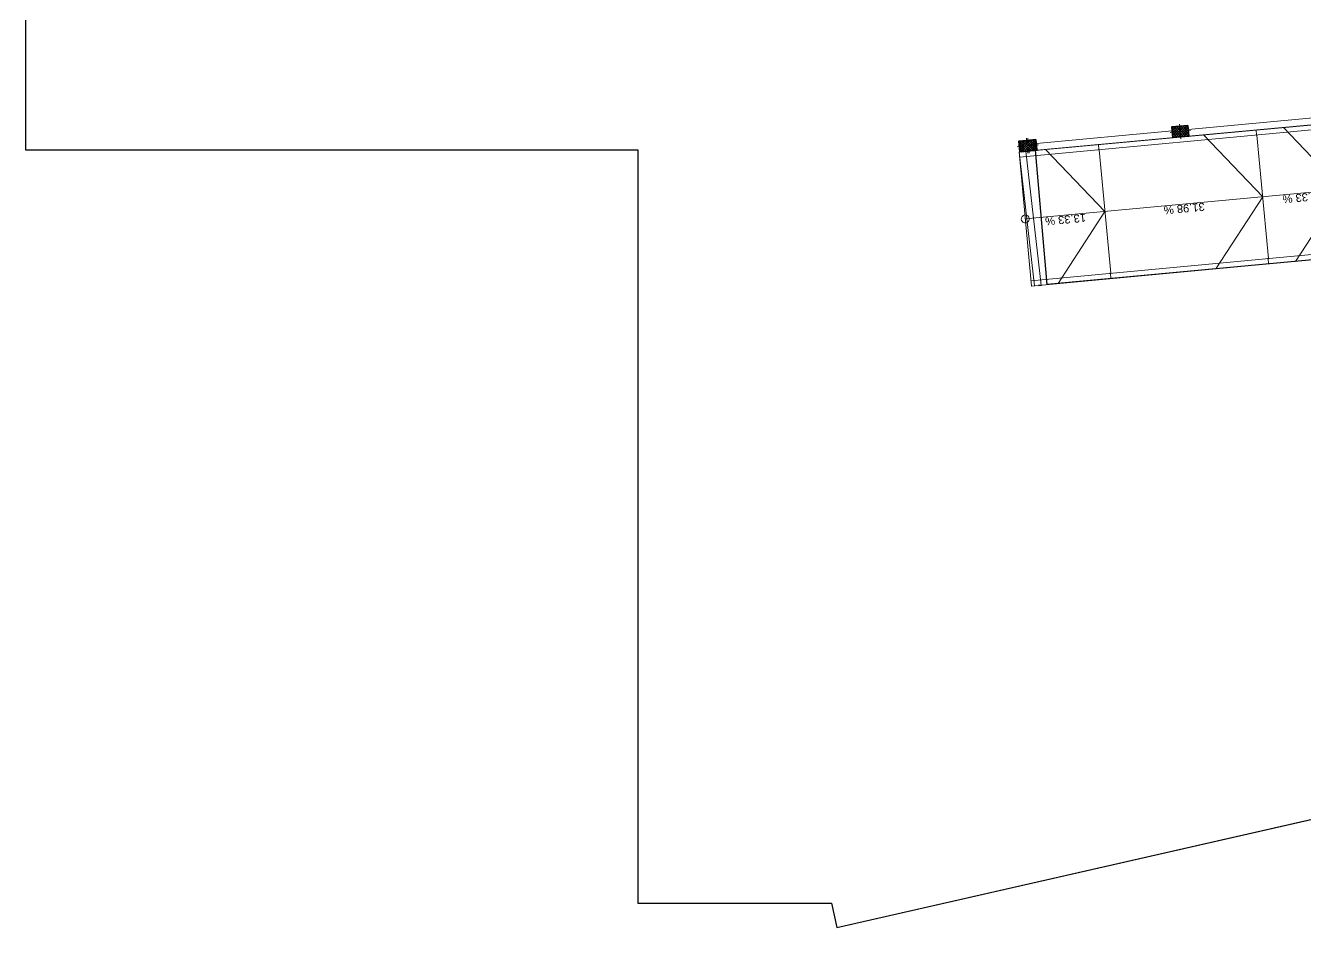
# Model space of a CAD drawing. Header units: millimetres. Extents: x -5491 to 122470, y -101890 to 30952.
# Drawn here: x 4150 to 52136, y -54048 to -20247 of the extents above; entities that cross this region are included whole.
import ezdxf
from ezdxf.enums import TextEntityAlignment as Align

# ---------------------------------------------------------------- set-up
doc = ezdxf.new("R2010")
doc.units = ezdxf.units.MM
doc.header["$MEASUREMENT"] = 0
doc.linetypes.add('Wipeout_Contour', pattern=[1000, 0, -1000])
for name, color, linetype in [('A - Muret', 7, 'Continuous'), ('A - Pllaka mbi bodrum', 7, 'Continuous'), ('A - Shtyllat', 7, 'Continuous')]:
    doc.layers.add(name, color=color, linetype=linetype)
for name, color, linetype, lineweight in [('A - Muret_Pen_No__7', 7, 'Continuous', 35), ('A - Pllaka mbi bodrum_Pen_No__42', 8, 'Continuous', 25), ('A - Rampa_Pen_No__2', 8, 'Continuous', 15), ('A - Shtyllat_Pen_No__1', 7, 'Continuous', 13), ('A - Shtyllat_Pen_No__7', 7, 'Continuous', 35)]:
    doc.layers.add(name, color=color, linetype=linetype, lineweight=lineweight)
doc.layers.add('A - Muret_Pen_No__82', color=7, linetype='Continuous', lineweight=20, true_color=0xaaaaaa)
doc.styles.add('GENERATED_STYLE_1', font='')
doc.styles.get('GENERATED_STYLE_1').set_extended_font_data('Arial')
pattern_1 = [(45, (0, 0), (-45.96194, 45.96194), []), (135, (0, 0), (45.96194, 45.96194), [])]

# ---------------------------------------------------------------- blocks, each defined once
blk = doc.blocks.new('Slab_5', base_point=(52202, -19051))
at = {"layer": 'A - Pllaka mbi bodrum_Pen_No__42', "color": 8, "linetype": 'Continuous', "lineweight": 25, "flags": 128}
blk.add_lwpolyline([(52202, -19051), (4150, -19050), (4150, -24901), (27100, -24901), (27100, -53141), (34367, -53141), (34572, -54048), (58272, -48655), (58121, -47975), (60180, -47516), (56977, -33242), (55470, -33580), (54395, -28800), (53758, -28901), (42448, -29954), (42022, -24921), (53287, -23873)], close=True, dxfattribs=at)
blk = doc.blocks.new('Slab_7', base_point=(4150, -19050))
at = {"layer": 'A - Pllaka mbi bodrum_Pen_No__42', "color": 8, "linetype": 'Continuous', "lineweight": 25, "flags": 128}
blk.add_lwpolyline([(4150, -19050), (4150, -24901), (27100, -24901), (27100, -53141), (34367, -53141), (34572, -54048), (55898, -49195), (55730, -48438), (52543, -34237), (55470, -33580), (54395, -28800), (53758, -28901), (42448, -29954), (42022, -24921), (53287, -23873), (52202, -19051)], close=True, dxfattribs=at)
blk = doc.blocks.new('Straight Ramp 25')
at = {"layer": 'A - Rampa_Pen_No__2', "color": 8, "linetype": 'Continuous', "lineweight": 15}
for p, q in [((0, -2525), (0, 2525)), ((0, 2525), (11941, 2525)), ((3000, 0), (1000, 2525)), ((2987, 2525), (2987, 2325)), ((8941, 0), (6941, 2525)), ((8927, 2525), (8927, 2325)), ((11941, 0), (9941, 2525)), ((11941, -2525), (11941, 2525)), ((0, 2325), (11941, 2325)), ((0, 2325), (11941, 2325)), ((3000, 2325), (3000, -2325)), ((8941, 2325), (8941, -2325)), ((0, 0), (11941, 0)), ((1000, -2525), (3000, 0)), ((6941, -2525), (8941, 0)), ((9941, -2525), (11941, 0)), ((0, -2325), (11941, -2325)), ((0, -2325), (11941, -2325)), ((2987, -2525), (2987, -2325)), ((8927, -2525), (8927, -2325)), ((0, -2525), (11941, -2525))]:
    blk.add_line(p, q, dxfattribs=at)
at = {"layer": 'A - Rampa_Pen_No__2', "color": 8, "linetype": 'Continuous', "lineweight": 15, "flags": 128}
blk.add_lwpolyline([(150, 0, 1), (-150, 0, 1)], format="xyb", close=True, dxfattribs=at)
at = {"layer": 'A - Rampa_Pen_No__2', "color": 8, "linetype": 'Continuous', "lineweight": 15}
for p in [(2973, 2325), (8914, 2325), (2973, -2325), (8914, -2325)]:
    blk.add_point(p, dxfattribs=at)
at = {"layer": 'A - Rampa_Pen_No__2', "color": 8, "linetype": 'Continuous', "lineweight": 15, "style": 'GENERATED_STYLE_1'}
for tag, p in [('transitionPercentageLower_0', (1500, 188)), ('mainPercentage', (5970, 188)), ('transitionPercentageLower_1', (10441, 188))]:
    blk.add_attdef(tag, text='', height=300, dxfattribs=at).set_placement(p, align=Align.MIDDLE_CENTER)
blk = doc.blocks.new('Wall_198', base_point=(41980, -29998))
at = {"layer": 'A - Muret_Pen_No__7', "color": 7, "linetype": 'Continuous', "lineweight": 35}
blk.add_line((42229, -29975), (42130, -29984), dxfattribs=at)
at = {"layer": 'A - Muret_Pen_No__82', "color": 253, "linetype": 'Continuous', "lineweight": 20, "true_color": 0xaaaaaa, "flags": 128}
for points in [[(41400, -24979), (41425, -24977)], [(41400, -24979), (41980, -29998)], [(42229, -29975), (41649, -24956)]]:
    blk.add_lwpolyline(points, dxfattribs=at)
blk = doc.blocks.new('Wall_199', base_point=(42022, -24921))
at = {"color": 254, "linetype": 'Wipeout_Contour', "lineweight": 0, "ltscale": 426808.371579}
blk.add_wipeout([(47141, -24194), (42049, -24668), (42072, -24917), (52888, -23910), (52833, -23664), (47738, -24138), (47761, -24387), (47164, -24443)], dxfattribs=at).dxf.layer = 'A - Muret'
at = {"color": 254, "linetype": 'Wipeout_Contour', "lineweight": 0, "ltscale": 174903.280879}
blk.add_wipeout([(53234, -23627), (53289, -23872), (53266, -23624)], dxfattribs=at).dxf.layer = 'A - Muret'
at = {"layer": 'A - Muret_Pen_No__82', "color": 253, "linetype": 'Continuous', "lineweight": 20, "true_color": 0xaaaaaa, "flags": 128}
for points in [[(42072, -24917), (52888, -23910)], [(52833, -23664), (47738, -24138)], [(53266, -23624), (53234, -23627)], [(53289, -23872), (53266, -23624)], [(53289, -23873), (53289, -23872)], [(47141, -24194), (42049, -24668)]]:
    blk.add_lwpolyline(points, dxfattribs=at)
blk = doc.blocks.new('Column_45', base_point=(41705, -24750))
at = {"layer": 'A - Shtyllat', "linetype": 'Continuous', "lineweight": 0, "true_color": 0x000000}
h = blk.add_hatch(dxfattribs=at)
h.set_pattern_fill('Concrete_Block', color=18, style=0, pattern_type=2)
h.set_pattern_definition(pattern_1)
h.paths.add_polyline_path([(41985, -24523), (41388, -24579), (41425, -24977), (42022, -24921)])
at = {"layer": 'A - Shtyllat_Pen_No__1', "color": 7, "linetype": 'Continuous', "lineweight": 13}
for p, q in [((41697, -24670), (41679, -24471)), ((41625, -24758), (41327, -24785)), ((41712, -24830), (41731, -25029)), ((41785, -24743), (42083, -24715))]:
    blk.add_line(p, q, dxfattribs=at)
blk.add_point((41705, -24750), dxfattribs=at)
at = {"layer": 'A - Shtyllat_Pen_No__7', "color": 7, "linetype": 'Continuous', "lineweight": 35, "flags": 128}
blk.add_lwpolyline([(41985, -24523), (41388, -24579), (41425, -24977), (42022, -24921)], close=True, dxfattribs=at)
blk = doc.blocks.new('Column_46', base_point=(47444, -24216))
at = {"layer": 'A - Shtyllat', "linetype": 'Continuous', "lineweight": 0, "true_color": 0x000000}
h = blk.add_hatch(dxfattribs=at)
h.set_pattern_fill('Concrete_Block', color=18, style=0, pattern_type=2)
h.set_pattern_definition(pattern_1)
h.paths.add_polyline_path([(47724, -23989), (47127, -24044), (47164, -24443), (47761, -24387)])
at = {"layer": 'A - Shtyllat_Pen_No__1', "color": 7, "linetype": 'Continuous', "lineweight": 13}
for p, q in [((47437, -24136), (47418, -23937)), ((47365, -24223), (47066, -24251)), ((47452, -24295), (47470, -24495)), ((47524, -24208), (47823, -24181))]:
    blk.add_line(p, q, dxfattribs=at)
blk.add_point((47444, -24216), dxfattribs=at)
at = {"layer": 'A - Shtyllat_Pen_No__7', "color": 7, "linetype": 'Continuous', "lineweight": 35, "flags": 128}
blk.add_lwpolyline([(47724, -23989), (47127, -24044), (47164, -24443), (47761, -24387)], close=True, dxfattribs=at)
blk = doc.blocks.new('Column_95', base_point=(41755, -24745))
at = {"layer": 'A - Shtyllat', "linetype": 'Continuous', "lineweight": 0, "true_color": 0x000000}
h = blk.add_hatch(dxfattribs=at)
h.set_pattern_fill('Concrete_Block', color=18, style=0, pattern_type=2)
h.set_pattern_definition(pattern_1)
h.paths.add_polyline_path([(42035, -24519), (41437, -24574), (41475, -24972), (42072, -24917)])
at = {"layer": 'A - Shtyllat_Pen_No__1', "color": 7, "linetype": 'Continuous', "lineweight": 13}
for p, q in [((41747, -24666), (41729, -24467)), ((41675, -24753), (41376, -24781)), ((41762, -24825), (41781, -25024)), ((41834, -24738), (42133, -24710))]:
    blk.add_line(p, q, dxfattribs=at)
blk.add_point((41755, -24745), dxfattribs=at)
at = {"layer": 'A - Shtyllat_Pen_No__7', "color": 7, "linetype": 'Continuous', "lineweight": 35, "flags": 128}
blk.add_lwpolyline([(42035, -24519), (41437, -24574), (41475, -24972), (42072, -24917)], close=True, dxfattribs=at)
blk = doc.blocks.new('Column_96', base_point=(47444, -24216))
at = {"layer": 'A - Shtyllat', "linetype": 'Continuous', "lineweight": 0, "true_color": 0x000000}
h = blk.add_hatch(dxfattribs=at)
h.set_pattern_fill('Concrete_Block', color=18, style=0, pattern_type=2)
h.set_pattern_definition(pattern_1)
h.paths.add_polyline_path([(47724, -23989), (47127, -24044), (47164, -24443), (47761, -24387)])
at = {"layer": 'A - Shtyllat_Pen_No__1', "color": 7, "linetype": 'Continuous', "lineweight": 13}
for p, q in [((47437, -24136), (47418, -23937)), ((47365, -24223), (47066, -24251)), ((47452, -24295), (47470, -24495)), ((47524, -24208), (47823, -24181))]:
    blk.add_line(p, q, dxfattribs=at)
blk.add_point((47444, -24216), dxfattribs=at)
at = {"layer": 'A - Shtyllat_Pen_No__7', "color": 7, "linetype": 'Continuous', "lineweight": 35, "flags": 128}
blk.add_lwpolyline([(47724, -23989), (47127, -24044), (47164, -24443), (47761, -24387)], close=True, dxfattribs=at)

msp = doc.modelspace()

# ---------------------------------------------------------------- block references
at = {"layer": 'A - Pllaka mbi bodrum', "color": 8, "linetype": 'Continuous', "lineweight": 25}
for name, p in [('Slab_5', (52202.2, -19050.8)), ('Slab_7', (4150, -19050.1))]:
    msp.add_blockref(name, p, dxfattribs=at)
at = {"layer": 'A - Rampa_Pen_No__2', "color": 8, "linetype": 'Continuous', "lineweight": 15}
ref = msp.add_blockref('Straight Ramp 25', (41634.1, -27493.8), dxfattribs=dict(at, xscale=-0.9999999999999998, zscale=1000, rotation=185.3191829651347))
ref.add_attrib('mainPercentage', '31.98 %', dxfattribs={"color": 8, "linetype": 'Continuous', "lineweight": 15, "height": 300, "rotation": 185.31918, "style": 'GENERATED_STYLE_1'}).set_placement((47595.2, -27104.7), align=Align.MIDDLE_CENTER)
ref.add_attrib('transitionPercentageLower', '13.33 %', dxfattribs={"color": 8, "linetype": 'Continuous', "lineweight": 15, "height": 300, "rotation": 185.31918, "style": 'GENERATED_STYLE_1'}).set_placement((43144, -27519.1), align=Align.MIDDLE_CENTER)
ref.add_attrib('transitionPercentageLower_1', '13.33 %', dxfattribs={"color": 8, "linetype": 'Continuous', "lineweight": 15, "height": 300, "rotation": 185.31918, "style": 'GENERATED_STYLE_1'}).set_placement((52046.3, -26690.3), align=Align.MIDDLE_CENTER)

# ---------------------------------------------------------------- next in the draw order: block references
at = {"layer": 'A - Muret', "color": 7, "lineweight": 35}
msp.add_blockref('Wall_198', (41980.2, -29997.8), dxfattribs=at)

# ---------------------------------------------------------------- next in the draw order: block references
msp.add_blockref('Wall_199', (42022.2, -24921.5), dxfattribs=at)

# ---------------------------------------------------------------- next in the draw order: block references
at = {"layer": 'A - Shtyllat', "color": 7, "lineweight": 35}
for name, p in [('Column_46', (47444.2, -24215.8)), ('Column_96', (47444.2, -24215.8)), ('Column_45', (41704.9, -24750.1)), ('Column_95', (41754.7, -24745.5))]:
    msp.add_blockref(name, p, dxfattribs=at)

doc.saveas('drawing.dxf')
